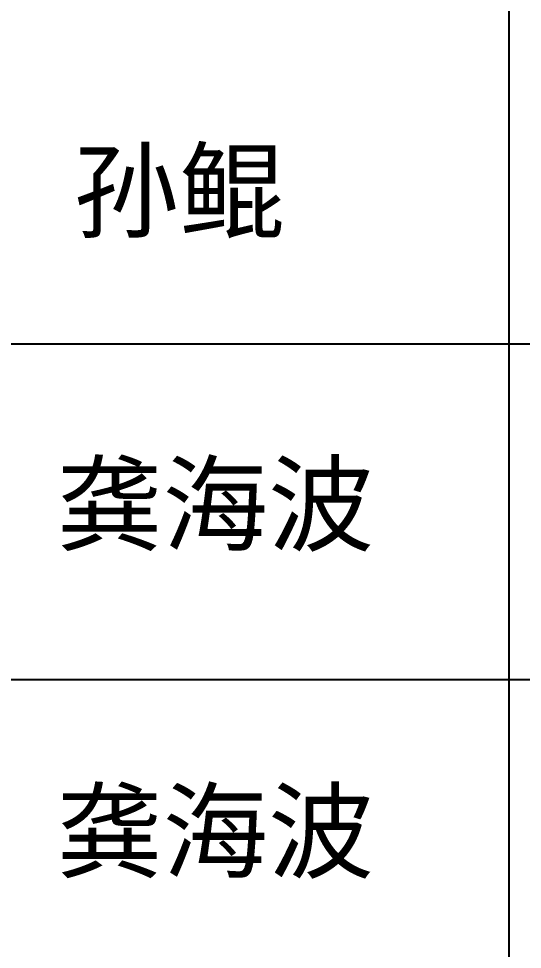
# Model space of a CAD drawing. Extents: x 69728788 to 149766163, y 20718153 to 43663798.
# Drawn here: x 74925409 to 74928101, y 21193375 to 21198349 of the extents above; entities that cross this region are included whole.
import ezdxf

# ---------------------------------------------------------------- set-up
doc = ezdxf.new("R2010")
doc.units = 0
doc.header["$LTSCALE"] = 1000
doc.header["$MEASUREMENT"] = 0
doc.layers.add('图框', color=253, linetype='CONTINUOUS')
doc.styles.add('STYLE-黑体', font='simhei.ttf')

msp = doc.modelspace()

# ---------------------------------------------------------------- linework, layer by layer
at = {"layer": '图框', "color": 0}
for p, q in [((74922055.1, 21196610.5), (74931068.9, 21196610.5)), ((74922055.1, 21194817.7), (74931068.9, 21194817.7))]:
    msp.add_line(p, q, dxfattribs=at)
msp.add_lwpolyline([(74928031.1, 21189738.1), (74928031.1, 21198403.3)], dxfattribs=at)

# ---------------------------------------------------------------- texts
at = {"layer": '图框', "color": 4, "style": 'STYLE-黑体'}
for s, p in [('孙鲲', (74925701.3, 21197220.3)), ('龚海波', (74925612.7, 21195546.5)), ('龚海波', (74925612.7, 21193798.6))]:
    msp.add_text(s, height=414.14, dxfattribs=at).set_placement(p)

doc.saveas('drawing.dxf')
